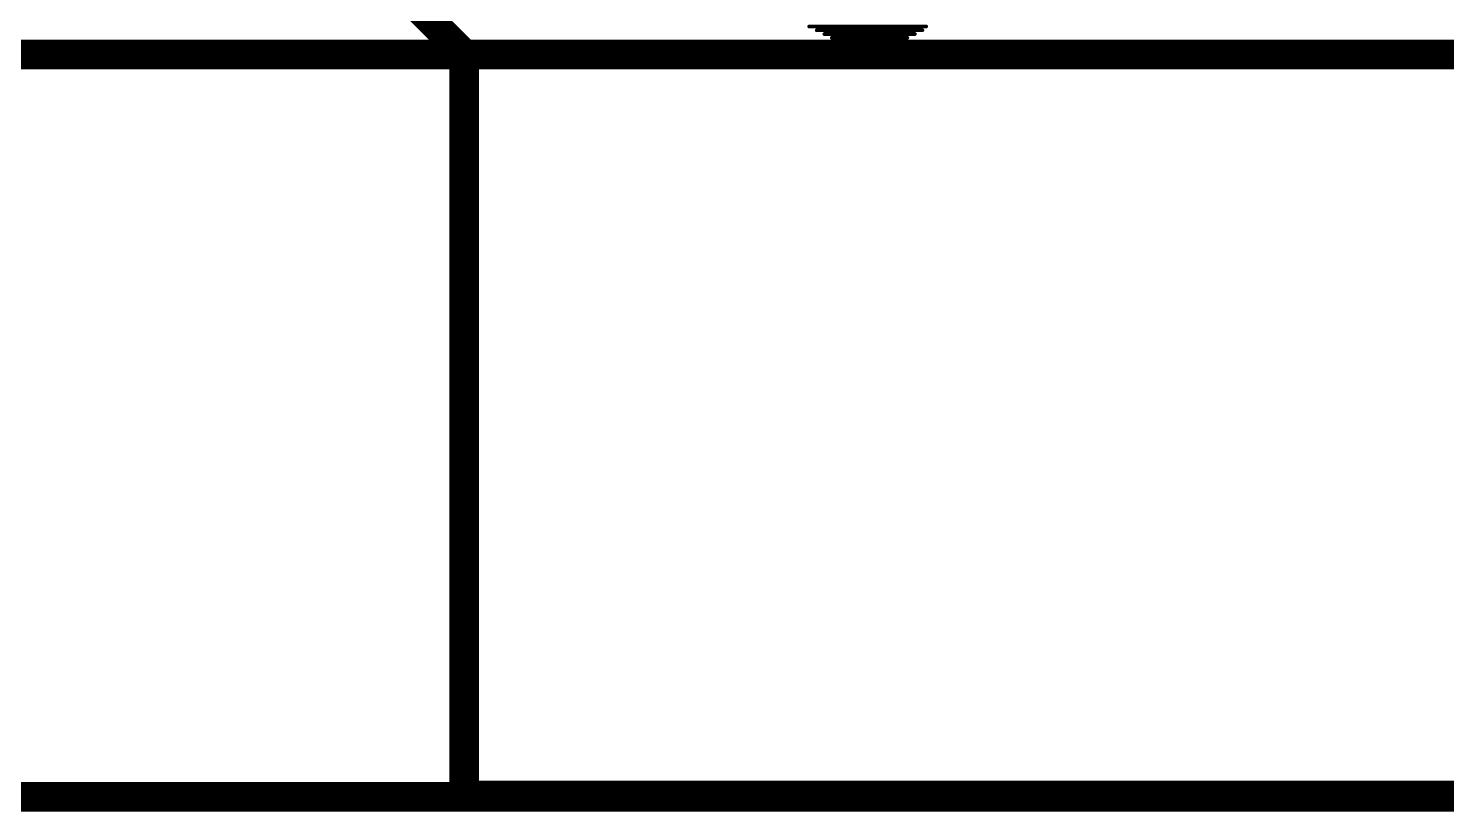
# Model space of a CAD drawing. Header units: millimetres. Extents: x 0.99 to 6.96, y 0.76 to 5.84.
# Drawn here: x 1.192 to 1.568, y 0.7618 to 0.9695 of the extents above; entities that cross this region are included whole.
import ezdxf

# ---------------------------------------------------------------- set-up
doc = ezdxf.new("R2010")
doc.units = ezdxf.units.MM
doc.header["$MEASUREMENT"] = 0
doc.layers.add('KeepOutLayer', color=6, linetype='Continuous')
doc.layers.add('TopOverlay', color=2, linetype='Continuous')

msp = doc.modelspace()

# ---------------------------------------------------------------- linework, layer by layer
at = {"layer": 'KeepOutLayer', "const_width": 0.00787}
for points in [[(1.2825, 0.98769), (1.3075, 0.96269)], [(1.3075, 0.76611), (1.3075, 0.9626)], [(1.3075, 0.76611), (3.52682, 0.76611)]]:
    msp.add_lwpolyline(points, dxfattribs=at)
at = {"layer": 'KeepOutLayer', "const_width": 0.00394}
for points in [[(1.30553, 0.96269, 1), (1.30947, 0.96269, 1)], [(1.30553, 0.9626, 1), (1.30947, 0.9626, 1)], [(1.30553, 0.76611, 1), (1.30947, 0.76611, 1)], [(1.30553, 0.76611, 1), (1.30947, 0.76611, 1)]]:
    msp.add_lwpolyline(points, format="xyb", close=True, dxfattribs=at)
at = {"layer": 'TopOverlay'}
for points, const_width in [([(1.39898, 0.97), (1.42998, 0.97)], 0.001), ([(1.00098, 0.9626), (6.66998, 0.9626)], 0.00787), ([(1.40098, 0.969), (1.42898, 0.969)], 0.001), ([(1.40298, 0.968), (1.42698, 0.968)], 0.001), ([(1.40498, 0.967), (1.42498, 0.967)], 0.001), ([(1.40698, 0.966), (1.42298, 0.966)], 0.001), ([(1.40898, 0.965), (1.42098, 0.965)], 0.001), ([(1.00098, 0.76575), (6.66983, 0.76575)], 0.00787)]:
    msp.add_lwpolyline(points, dxfattribs=dict(at, const_width=const_width))
at = {"layer": 'TopOverlay', "const_width": 0.0005}
for points in [[(1.39873, 0.97, 1), (1.39923, 0.97, 1)], [(1.42973, 0.97, 1), (1.43023, 0.97, 1)], [(1.40073, 0.969, 1), (1.40123, 0.969, 1)], [(1.40273, 0.968, 1), (1.40323, 0.968, 1)], [(1.40473, 0.967, 1), (1.40523, 0.967, 1)], [(1.40673, 0.966, 1), (1.40723, 0.966, 1)], [(1.42273, 0.966, 1), (1.42323, 0.966, 1)], [(1.42473, 0.967, 1), (1.42523, 0.967, 1)], [(1.42673, 0.968, 1), (1.42723, 0.968, 1)], [(1.42873, 0.969, 1), (1.42923, 0.969, 1)], [(1.40873, 0.965, 1), (1.40923, 0.965, 1)], [(1.42073, 0.965, 1), (1.42123, 0.965, 1)]]:
    msp.add_lwpolyline(points, format="xyb", close=True, dxfattribs=at)

doc.saveas('drawing.dxf')
